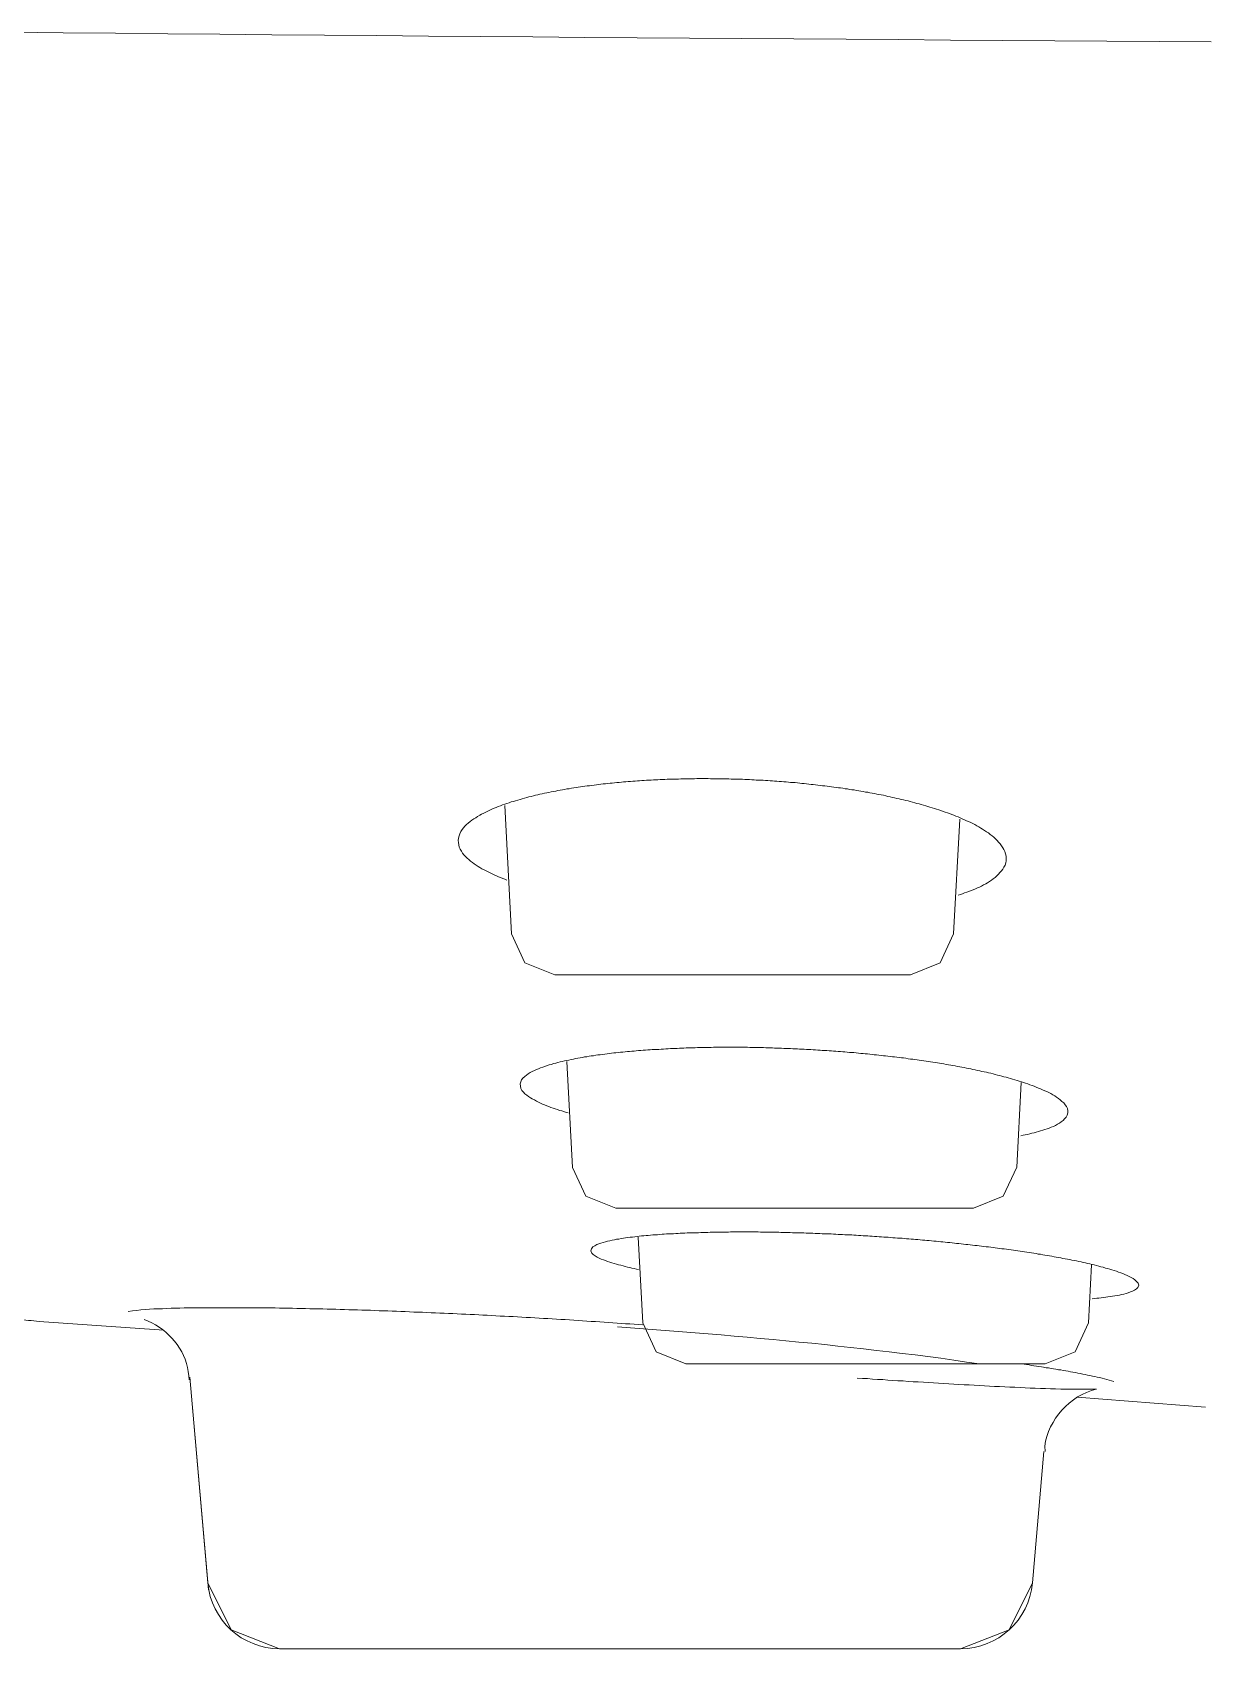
# Model space of a CAD drawing. Extents: x -5208 to -4788, y -2139 to -1842.
# Drawn here: x -4999.55 to -4991.42, y -1953.47 to -1942.27 of the extents above; entities that cross this region are included whole.
import ezdxf

# ---------------------------------------------------------------- set-up
doc = ezdxf.new("R2010")
doc.units = 0
doc.header["$LTSCALE"] = 7
doc.layers.add('Trimetric', color=7, linetype='CONTINUOUS')

msp = doc.modelspace()

# ---------------------------------------------------------------- linework, layer by layer
at = {"layer": 'Trimetric', "color": 0, "linetype": 'Continuous', "lineweight": 18}
for points in [[(-4999.698, -1942.265), (-4999.336, -1942.269), (-4998.974, -1942.272), (-4998.612, -1942.275), (-4998.251, -1942.278), (-4997.889, -1942.282), (-4997.526, -1942.285), (-4997.164, -1942.288), (-4996.803, -1942.291), (-4996.442, -1942.294), (-4996.08, -1942.297), (-4995.719, -1942.3), (-4995.357, -1942.303), (-4994.994, -1942.305), (-4994.632, -1942.308), (-4994.271, -1942.311), (-4993.909, -1942.313), (-4993.548, -1942.316), (-4993.186, -1942.319), (-4992.825, -1942.321), (-4992.462, -1942.324), (-4992.1, -1942.326), (-4991.738, -1942.328), (-4991.377, -1942.33)], [(-4993.131, -1948.248), (-4993.116, -1948.243), (-4993.102, -1948.237), (-4993.087, -1948.232), (-4993.072, -1948.226), (-4993.057, -1948.221), (-4993.042, -1948.215), (-4993.027, -1948.21), (-4993.012, -1948.204), (-4992.998, -1948.197), (-4992.984, -1948.191), (-4992.969, -1948.184), (-4992.955, -1948.176), (-4992.941, -1948.169), (-4992.928, -1948.161), (-4992.914, -1948.152), (-4992.901, -1948.144), (-4992.888, -1948.134), (-4992.876, -1948.124), (-4992.864, -1948.113), (-4992.853, -1948.102), (-4992.842, -1948.091), (-4992.831, -1948.079), (-4992.823, -1948.066), (-4992.815, -1948.052), (-4992.807, -1948.038), (-4992.802, -1948.023), (-4992.8, -1948.008), (-4992.799, -1947.992), (-4992.8, -1947.976), (-4992.803, -1947.96), (-4992.808, -1947.945), (-4992.816, -1947.931), (-4992.823, -1947.918), (-4992.831, -1947.904), (-4992.841, -1947.891), (-4992.852, -1947.88), (-4992.862, -1947.868), (-4992.873, -1947.856), (-4992.885, -1947.846), (-4992.897, -1947.835), (-4992.909, -1947.826), (-4992.922, -1947.816), (-4992.935, -1947.807), (-4992.948, -1947.799), (-4992.962, -1947.79), (-4992.975, -1947.782), (-4992.989, -1947.774), (-4993.003, -1947.766), (-4993.017, -1947.758), (-4993.031, -1947.751), (-4993.045, -1947.744), (-4993.06, -1947.737), (-4993.074, -1947.731), (-4993.088, -1947.724), (-4993.103, -1947.717), (-4993.117, -1947.711), (-4993.132, -1947.705), (-4993.147, -1947.699), (-4993.161, -1947.693), (-4993.176, -1947.688), (-4993.191, -1947.682), (-4993.206, -1947.676), (-4993.221, -1947.671), (-4993.236, -1947.666), (-4993.251, -1947.661), (-4993.266, -1947.656), (-4993.281, -1947.651), (-4993.296, -1947.646), (-4993.311, -1947.641), (-4993.327, -1947.637), (-4993.342, -1947.632), (-4993.357, -1947.627), (-4993.372, -1947.623), (-4993.388, -1947.619), (-4993.403, -1947.615), (-4993.418, -1947.611), (-4993.433, -1947.606), (-4993.449, -1947.602), (-4993.464, -1947.598), (-4993.479, -1947.594), (-4993.495, -1947.59), (-4993.51, -1947.587), (-4993.526, -1947.583), (-4993.541, -1947.579), (-4993.557, -1947.576), (-4993.572, -1947.572), (-4993.588, -1947.569), (-4993.603, -1947.565), (-4993.619, -1947.562), (-4993.634, -1947.559), (-4993.65, -1947.555), (-4993.665, -1947.552), (-4993.681, -1947.549), (-4993.696, -1947.546), (-4993.712, -1947.543), (-4993.727, -1947.54), (-4993.743, -1947.537), (-4993.759, -1947.534), (-4993.774, -1947.532), (-4993.79, -1947.529), (-4993.806, -1947.526), (-4993.821, -1947.524), (-4993.837, -1947.521), (-4993.853, -1947.518), (-4993.868, -1947.516), (-4993.884, -1947.514), (-4993.9, -1947.511), (-4993.915, -1947.509), (-4993.931, -1947.506), (-4993.947, -1947.504), (-4993.962, -1947.502), (-4993.978, -1947.5), (-4993.994, -1947.498), (-4994.01, -1947.496), (-4994.025, -1947.493), (-4994.041, -1947.491), (-4994.057, -1947.49), (-4994.073, -1947.488), (-4994.088, -1947.486), (-4994.104, -1947.484), (-4994.12, -1947.482), (-4994.136, -1947.48), (-4994.151, -1947.479), (-4994.167, -1947.477), (-4994.183, -1947.475), (-4994.199, -1947.474), (-4994.215, -1947.472), (-4994.23, -1947.47), (-4994.246, -1947.469), (-4994.262, -1947.467), (-4994.278, -1947.466), (-4994.294, -1947.465), (-4994.309, -1947.463), (-4994.325, -1947.462), (-4994.341, -1947.461), (-4994.357, -1947.46), (-4994.373, -1947.459), (-4994.388, -1947.457), (-4994.404, -1947.456), (-4994.42, -1947.455), (-4994.436, -1947.454), (-4994.452, -1947.453), (-4994.468, -1947.452), (-4994.483, -1947.451), (-4994.499, -1947.45), (-4994.515, -1947.449), (-4994.531, -1947.449), (-4994.547, -1947.448), (-4994.563, -1947.447), (-4994.579, -1947.446), (-4994.594, -1947.446), (-4994.61, -1947.445), (-4994.626, -1947.444), (-4994.642, -1947.444), (-4994.658, -1947.443), (-4994.674, -1947.443), (-4994.69, -1947.442), (-4994.705, -1947.442), (-4994.721, -1947.441), (-4994.737, -1947.441), (-4994.753, -1947.441), (-4994.769, -1947.44), (-4994.785, -1947.44), (-4994.801, -1947.44), (-4994.816, -1947.44), (-4994.832, -1947.44), (-4994.848, -1947.44), (-4994.864, -1947.439), (-4994.88, -1947.439), (-4994.896, -1947.439), (-4994.912, -1947.439), (-4994.928, -1947.439), (-4994.943, -1947.439), (-4994.959, -1947.44), (-4994.975, -1947.44), (-4994.991, -1947.44), (-4995.007, -1947.44), (-4995.023, -1947.44), (-4995.039, -1947.441), (-4995.054, -1947.441), (-4995.07, -1947.442), (-4995.086, -1947.442), (-4995.102, -1947.443), (-4995.118, -1947.443), (-4995.134, -1947.444), (-4995.15, -1947.444), (-4995.166, -1947.445), (-4995.181, -1947.445), (-4995.197, -1947.446), (-4995.213, -1947.447), (-4995.229, -1947.448), (-4995.245, -1947.448), (-4995.261, -1947.449), (-4995.276, -1947.45), (-4995.292, -1947.451), (-4995.308, -1947.452), (-4995.324, -1947.453), (-4995.34, -1947.454), (-4995.356, -1947.455), (-4995.371, -1947.456), (-4995.387, -1947.457), (-4995.403, -1947.459), (-4995.419, -1947.46), (-4995.435, -1947.461), (-4995.451, -1947.462), (-4995.466, -1947.464), (-4995.482, -1947.465), (-4995.498, -1947.467), (-4995.514, -1947.468), (-4995.53, -1947.47), (-4995.545, -1947.471), (-4995.561, -1947.473), (-4995.577, -1947.475), (-4995.593, -1947.476), (-4995.608, -1947.478), (-4995.624, -1947.48), (-4995.64, -1947.482), (-4995.656, -1947.484), (-4995.671, -1947.486), (-4995.687, -1947.488), (-4995.703, -1947.49), (-4995.719, -1947.492), (-4995.734, -1947.494), (-4995.75, -1947.497), (-4995.766, -1947.499), (-4995.781, -1947.501), (-4995.797, -1947.504), (-4995.813, -1947.506), (-4995.828, -1947.509), (-4995.844, -1947.511), (-4995.86, -1947.514), (-4995.875, -1947.517), (-4995.891, -1947.52), (-4995.907, -1947.522), (-4995.922, -1947.525), (-4995.938, -1947.528), (-4995.953, -1947.531), (-4995.969, -1947.535), (-4995.984, -1947.538), (-4996, -1947.541), (-4996.015, -1947.544), (-4996.031, -1947.548), (-4996.046, -1947.551), (-4996.062, -1947.555), (-4996.077, -1947.559), (-4996.093, -1947.563), (-4996.108, -1947.566), (-4996.123, -1947.571), (-4996.139, -1947.575), (-4996.154, -1947.579), (-4996.169, -1947.583), (-4996.185, -1947.588), (-4996.2, -1947.592), (-4996.215, -1947.597), (-4996.23, -1947.601), (-4996.245, -1947.606), (-4996.26, -1947.611), (-4996.275, -1947.617), (-4996.29, -1947.622), (-4996.305, -1947.627), (-4996.32, -1947.633), (-4996.335, -1947.639), (-4996.349, -1947.645), (-4996.364, -1947.651), (-4996.379, -1947.657), (-4996.393, -1947.664), (-4996.407, -1947.671), (-4996.421, -1947.678), (-4996.436, -1947.685), (-4996.449, -1947.693), (-4996.463, -1947.701), (-4996.476, -1947.71), (-4996.49, -1947.718), (-4996.503, -1947.727), (-4996.516, -1947.737), (-4996.528, -1947.747), (-4996.54, -1947.757), (-4996.551, -1947.769), (-4996.561, -1947.781), (-4996.571, -1947.793), (-4996.58, -1947.806), (-4996.587, -1947.821), (-4996.591, -1947.836), (-4996.595, -1947.851), (-4996.598, -1947.867), (-4996.596, -1947.882), (-4996.593, -1947.898), (-4996.591, -1947.914), (-4996.584, -1947.928), (-4996.576, -1947.942), (-4996.568, -1947.955), (-4996.558, -1947.968), (-4996.547, -1947.979), (-4996.536, -1947.991), (-4996.524, -1948.001), (-4996.512, -1948.011), (-4996.499, -1948.021), (-4996.487, -1948.03), (-4996.473, -1948.039), (-4996.46, -1948.048), (-4996.447, -1948.056), (-4996.433, -1948.064), (-4996.419, -1948.072), (-4996.405, -1948.079), (-4996.391, -1948.086), (-4996.377, -1948.093), (-4996.362, -1948.1), (-4996.348, -1948.107), (-4996.333, -1948.113), (-4996.319, -1948.119), (-4996.304, -1948.125), (-4996.289, -1948.131), (-4996.274, -1948.137), (-4996.26, -1948.143)], [(-4996.229, -1948.515), (-4996.275, -1947.626)], [(-4993.121, -1947.72), (-4993.163, -1948.515)], [(-4995.929, -1948.8), (-4996.135, -1948.717), (-4996.229, -1948.516)], [(-4993.462, -1948.8), (-4993.256, -1948.717), (-4993.163, -1948.515)], [(-4995.929, -1948.8), (-4995.907, -1948.8), (-4995.884, -1948.8), (-4995.862, -1948.8), (-4995.839, -1948.8), (-4995.817, -1948.8), (-4995.795, -1948.8), (-4995.772, -1948.8), (-4995.75, -1948.8), (-4995.727, -1948.8), (-4995.705, -1948.8), (-4995.682, -1948.8), (-4995.66, -1948.8), (-4995.638, -1948.8), (-4995.615, -1948.8), (-4995.593, -1948.8), (-4995.57, -1948.8), (-4995.548, -1948.8), (-4995.526, -1948.8), (-4995.503, -1948.8), (-4995.481, -1948.8), (-4995.458, -1948.8), (-4995.436, -1948.8), (-4995.413, -1948.8), (-4995.391, -1948.8), (-4995.369, -1948.8), (-4995.346, -1948.8), (-4995.324, -1948.8), (-4995.301, -1948.8), (-4995.279, -1948.8), (-4995.257, -1948.8), (-4995.234, -1948.8), (-4995.212, -1948.8), (-4995.189, -1948.8), (-4995.167, -1948.8), (-4995.144, -1948.8), (-4995.122, -1948.8), (-4995.1, -1948.8), (-4995.077, -1948.8), (-4995.055, -1948.8), (-4995.032, -1948.8), (-4995.01, -1948.8), (-4994.988, -1948.8), (-4994.965, -1948.8), (-4994.943, -1948.8), (-4994.92, -1948.8), (-4994.898, -1948.8), (-4994.875, -1948.8), (-4994.853, -1948.8), (-4994.831, -1948.8), (-4994.808, -1948.8), (-4994.786, -1948.8), (-4994.763, -1948.8), (-4994.741, -1948.8), (-4994.719, -1948.8), (-4994.696, -1948.8), (-4994.674, -1948.8), (-4994.651, -1948.8), (-4994.629, -1948.8), (-4994.606, -1948.8), (-4994.584, -1948.8), (-4994.562, -1948.8), (-4994.539, -1948.8), (-4994.517, -1948.8), (-4994.494, -1948.8), (-4994.472, -1948.8), (-4994.45, -1948.8), (-4994.427, -1948.8), (-4994.405, -1948.8), (-4994.382, -1948.8), (-4994.36, -1948.8), (-4994.337, -1948.8), (-4994.315, -1948.8), (-4994.293, -1948.8), (-4994.27, -1948.8), (-4994.248, -1948.8), (-4994.225, -1948.8), (-4994.203, -1948.8), (-4994.181, -1948.8), (-4994.158, -1948.8), (-4994.136, -1948.8), (-4994.113, -1948.8), (-4994.091, -1948.8), (-4994.068, -1948.8), (-4994.046, -1948.8), (-4994.024, -1948.8), (-4994.001, -1948.8), (-4993.979, -1948.8), (-4993.956, -1948.8), (-4993.934, -1948.8), (-4993.912, -1948.8), (-4993.889, -1948.8), (-4993.867, -1948.8), (-4993.844, -1948.8), (-4993.822, -1948.8), (-4993.799, -1948.8), (-4993.777, -1948.8), (-4993.755, -1948.8), (-4993.732, -1948.8), (-4993.71, -1948.8), (-4993.687, -1948.8), (-4993.665, -1948.8), (-4993.643, -1948.8), (-4993.62, -1948.8), (-4993.598, -1948.8), (-4993.575, -1948.8), (-4993.553, -1948.8), (-4993.53, -1948.8), (-4993.508, -1948.8), (-4993.486, -1948.8), (-4993.463, -1948.8)], [(-4992.697, -1949.915), (-4992.682, -1949.912), (-4992.667, -1949.909), (-4992.651, -1949.906), (-4992.636, -1949.902), (-4992.621, -1949.898), (-4992.605, -1949.895), (-4992.59, -1949.891), (-4992.575, -1949.886), (-4992.56, -1949.882), (-4992.545, -1949.877), (-4992.53, -1949.872), (-4992.515, -1949.867), (-4992.5, -1949.862), (-4992.486, -1949.856), (-4992.471, -1949.85), (-4992.457, -1949.843), (-4992.444, -1949.835), (-4992.43, -1949.827), (-4992.417, -1949.818), (-4992.404, -1949.809), (-4992.394, -1949.797), (-4992.383, -1949.786), (-4992.375, -1949.772), (-4992.371, -1949.757), (-4992.371, -1949.742), (-4992.374, -1949.726), (-4992.381, -1949.712), (-4992.391, -1949.7), (-4992.4, -1949.687), (-4992.412, -1949.677), (-4992.424, -1949.667), (-4992.436, -1949.657), (-4992.449, -1949.647), (-4992.462, -1949.639), (-4992.476, -1949.631), (-4992.489, -1949.623), (-4992.503, -1949.616), (-4992.518, -1949.609), (-4992.532, -1949.603), (-4992.546, -1949.596), (-4992.561, -1949.59), (-4992.575, -1949.584), (-4992.59, -1949.578), (-4992.604, -1949.572), (-4992.619, -1949.567), (-4992.634, -1949.561), (-4992.649, -1949.556), (-4992.664, -1949.551), (-4992.678, -1949.546), (-4992.693, -1949.541), (-4992.708, -1949.536), (-4992.723, -1949.531), (-4992.738, -1949.527), (-4992.754, -1949.522), (-4992.769, -1949.518), (-4992.784, -1949.514), (-4992.799, -1949.51), (-4992.814, -1949.506), (-4992.829, -1949.502), (-4992.845, -1949.498), (-4992.86, -1949.494), (-4992.875, -1949.49), (-4992.89, -1949.486), (-4992.906, -1949.482), (-4992.921, -1949.479), (-4992.936, -1949.475), (-4992.952, -1949.472), (-4992.967, -1949.469), (-4992.982, -1949.465), (-4992.998, -1949.462), (-4993.013, -1949.459), (-4993.029, -1949.455), (-4993.044, -1949.452), (-4993.059, -1949.449), (-4993.075, -1949.446), (-4993.09, -1949.443), (-4993.106, -1949.44), (-4993.121, -1949.437), (-4993.137, -1949.434), (-4993.152, -1949.431), (-4993.168, -1949.428), (-4993.183, -1949.425), (-4993.199, -1949.423), (-4993.214, -1949.42), (-4993.23, -1949.417), (-4993.245, -1949.415), (-4993.261, -1949.412), (-4993.276, -1949.41), (-4993.292, -1949.407), (-4993.307, -1949.405), (-4993.323, -1949.402), (-4993.338, -1949.4), (-4993.354, -1949.398), (-4993.369, -1949.396), (-4993.385, -1949.393), (-4993.401, -1949.391), (-4993.416, -1949.389), (-4993.432, -1949.387), (-4993.447, -1949.385), (-4993.463, -1949.383), (-4993.479, -1949.381), (-4993.494, -1949.378), (-4993.51, -1949.376), (-4993.525, -1949.374), (-4993.541, -1949.372), (-4993.557, -1949.371), (-4993.572, -1949.369), (-4993.588, -1949.367), (-4993.604, -1949.365), (-4993.619, -1949.363), (-4993.635, -1949.362), (-4993.65, -1949.36), (-4993.666, -1949.358), (-4993.682, -1949.356), (-4993.697, -1949.354), (-4993.713, -1949.353), (-4993.729, -1949.351), (-4993.744, -1949.35), (-4993.76, -1949.348), (-4993.776, -1949.346), (-4993.791, -1949.345), (-4993.807, -1949.344), (-4993.823, -1949.342), (-4993.838, -1949.341), (-4993.854, -1949.339), (-4993.87, -1949.338), (-4993.885, -1949.337), (-4993.901, -1949.335), (-4993.917, -1949.334), (-4993.932, -1949.333), (-4993.948, -1949.332), (-4993.964, -1949.33), (-4993.979, -1949.329), (-4993.995, -1949.328), (-4994.011, -1949.327), (-4994.026, -1949.326), (-4994.042, -1949.325), (-4994.058, -1949.324), (-4994.074, -1949.323), (-4994.089, -1949.322), (-4994.105, -1949.321), (-4994.121, -1949.32), (-4994.136, -1949.319), (-4994.152, -1949.318), (-4994.168, -1949.317), (-4994.183, -1949.316), (-4994.199, -1949.315), (-4994.215, -1949.315), (-4994.231, -1949.314), (-4994.246, -1949.313), (-4994.262, -1949.312), (-4994.278, -1949.312), (-4994.294, -1949.311), (-4994.309, -1949.31), (-4994.325, -1949.309), (-4994.341, -1949.309), (-4994.356, -1949.308), (-4994.372, -1949.308), (-4994.388, -1949.307), (-4994.404, -1949.307), (-4994.419, -1949.306), (-4994.435, -1949.306), (-4994.451, -1949.305), (-4994.466, -1949.305), (-4994.482, -1949.304), (-4994.498, -1949.304), (-4994.514, -1949.304), (-4994.529, -1949.303), (-4994.545, -1949.303), (-4994.561, -1949.303), (-4994.577, -1949.303), (-4994.592, -1949.302), (-4994.608, -1949.302), (-4994.624, -1949.302), (-4994.64, -1949.302), (-4994.655, -1949.302), (-4994.671, -1949.302), (-4994.687, -1949.302), (-4994.702, -1949.302), (-4994.718, -1949.302), (-4994.734, -1949.302), (-4994.75, -1949.302), (-4994.765, -1949.302), (-4994.781, -1949.302), (-4994.797, -1949.302), (-4994.813, -1949.302), (-4994.828, -1949.302), (-4994.844, -1949.303), (-4994.86, -1949.303), (-4994.876, -1949.303), (-4994.891, -1949.303), (-4994.907, -1949.304), (-4994.923, -1949.304), (-4994.938, -1949.304), (-4994.954, -1949.305), (-4994.97, -1949.305), (-4994.986, -1949.305), (-4995.001, -1949.306), (-4995.017, -1949.306), (-4995.033, -1949.307), (-4995.049, -1949.308), (-4995.064, -1949.308), (-4995.08, -1949.309), (-4995.096, -1949.31), (-4995.111, -1949.31), (-4995.127, -1949.311), (-4995.143, -1949.312), (-4995.159, -1949.313), (-4995.174, -1949.314), (-4995.19, -1949.315), (-4995.206, -1949.316), (-4995.221, -1949.317), (-4995.237, -1949.317), (-4995.253, -1949.318), (-4995.268, -1949.319), (-4995.284, -1949.32), (-4995.3, -1949.321), (-4995.316, -1949.322), (-4995.331, -1949.324), (-4995.347, -1949.325), (-4995.363, -1949.327), (-4995.378, -1949.328), (-4995.394, -1949.329), (-4995.41, -1949.331), (-4995.425, -1949.332), (-4995.441, -1949.333), (-4995.457, -1949.335), (-4995.472, -1949.336), (-4995.488, -1949.338), (-4995.504, -1949.34), (-4995.519, -1949.341), (-4995.535, -1949.343), (-4995.55, -1949.345), (-4995.566, -1949.347), (-4995.582, -1949.349), (-4995.597, -1949.351), (-4995.613, -1949.353), (-4995.629, -1949.355), (-4995.644, -1949.357), (-4995.66, -1949.36), (-4995.675, -1949.362), (-4995.691, -1949.364), (-4995.706, -1949.367), (-4995.722, -1949.369), (-4995.737, -1949.372), (-4995.753, -1949.375), (-4995.768, -1949.377), (-4995.784, -1949.38), (-4995.799, -1949.383), (-4995.815, -1949.386), (-4995.83, -1949.39), (-4995.846, -1949.393), (-4995.861, -1949.396), (-4995.876, -1949.4), (-4995.891, -1949.403), (-4995.907, -1949.407), (-4995.922, -1949.411), (-4995.937, -1949.415), (-4995.952, -1949.42), (-4995.967, -1949.424), (-4995.982, -1949.429), (-4995.997, -1949.434), (-4996.012, -1949.439), (-4996.027, -1949.444), (-4996.042, -1949.45), (-4996.056, -1949.456), (-4996.07, -1949.463), (-4996.085, -1949.469), (-4996.098, -1949.477), (-4996.112, -1949.485), (-4996.125, -1949.494), (-4996.137, -1949.504), (-4996.149, -1949.515), (-4996.158, -1949.527), (-4996.164, -1949.542), (-4996.169, -1949.556), (-4996.167, -1949.572), (-4996.163, -1949.587), (-4996.156, -1949.601), (-4996.146, -1949.613), (-4996.135, -1949.624), (-4996.123, -1949.634), (-4996.111, -1949.644), (-4996.097, -1949.652), (-4996.084, -1949.66), (-4996.07, -1949.667), (-4996.056, -1949.675), (-4996.042, -1949.682), (-4996.028, -1949.689), (-4996.013, -1949.695), (-4995.999, -1949.701), (-4995.984, -1949.707), (-4995.969, -1949.713), (-4995.955, -1949.719), (-4995.94, -1949.724), (-4995.925, -1949.729), (-4995.91, -1949.734), (-4995.895, -1949.739), (-4995.88, -1949.743), (-4995.865, -1949.748), (-4995.85, -1949.753), (-4995.835, -1949.757)], [(-4995.805, -1950.134), (-4995.844, -1949.4)], [(-4992.695, -1949.547), (-4992.726, -1950.133)], [(-4995.506, -1950.418), (-4995.712, -1950.335), (-4995.805, -1950.134)], [(-4993.025, -1950.418), (-4992.819, -1950.335), (-4992.726, -1950.133)], [(-4995.506, -1950.418), (-4995.485, -1950.418), (-4995.464, -1950.418), (-4995.443, -1950.418), (-4995.422, -1950.418), (-4995.402, -1950.418), (-4995.381, -1950.418), (-4995.36, -1950.418), (-4995.339, -1950.418), (-4995.318, -1950.418), (-4995.297, -1950.418), (-4995.277, -1950.418), (-4995.256, -1950.418), (-4995.235, -1950.418), (-4995.214, -1950.418), (-4995.193, -1950.418), (-4995.172, -1950.418), (-4995.152, -1950.418), (-4995.131, -1950.418), (-4995.11, -1950.418), (-4995.089, -1950.418), (-4995.068, -1950.418), (-4995.047, -1950.418), (-4995.026, -1950.418), (-4995.006, -1950.418), (-4994.985, -1950.418), (-4994.964, -1950.418), (-4994.943, -1950.418), (-4994.922, -1950.418), (-4994.901, -1950.418), (-4994.881, -1950.418), (-4994.86, -1950.418), (-4994.839, -1950.418), (-4994.818, -1950.418), (-4994.797, -1950.418), (-4994.776, -1950.418), (-4994.756, -1950.418), (-4994.735, -1950.418), (-4994.714, -1950.418), (-4994.693, -1950.418), (-4994.672, -1950.418), (-4994.651, -1950.418), (-4994.63, -1950.418), (-4994.61, -1950.418), (-4994.589, -1950.418), (-4994.568, -1950.418), (-4994.547, -1950.418), (-4994.526, -1950.418), (-4994.505, -1950.418), (-4994.485, -1950.418), (-4994.464, -1950.418), (-4994.443, -1950.418), (-4994.422, -1950.418), (-4994.401, -1950.418), (-4994.38, -1950.418), (-4994.36, -1950.418), (-4994.339, -1950.418), (-4994.318, -1950.418), (-4994.297, -1950.418), (-4994.276, -1950.418), (-4994.255, -1950.418), (-4994.235, -1950.418), (-4994.214, -1950.418), (-4994.193, -1950.418), (-4994.172, -1950.418), (-4994.151, -1950.418), (-4994.13, -1950.418), (-4994.109, -1950.418), (-4994.089, -1950.418), (-4994.068, -1950.418), (-4994.047, -1950.418), (-4994.026, -1950.418), (-4994.005, -1950.418), (-4993.984, -1950.418), (-4993.964, -1950.418), (-4993.943, -1950.418), (-4993.922, -1950.418), (-4993.901, -1950.418), (-4993.88, -1950.418), (-4993.859, -1950.418), (-4993.839, -1950.418), (-4993.818, -1950.418), (-4993.797, -1950.418), (-4993.776, -1950.418), (-4993.755, -1950.418), (-4993.734, -1950.418), (-4993.714, -1950.418), (-4993.693, -1950.418), (-4993.672, -1950.418), (-4993.651, -1950.418), (-4993.63, -1950.418), (-4993.609, -1950.418), (-4993.588, -1950.418), (-4993.568, -1950.418), (-4993.547, -1950.418), (-4993.526, -1950.418), (-4993.505, -1950.418), (-4993.484, -1950.418), (-4993.463, -1950.418), (-4993.443, -1950.418), (-4993.422, -1950.418), (-4993.401, -1950.418), (-4993.38, -1950.418), (-4993.359, -1950.418), (-4993.338, -1950.418), (-4993.318, -1950.418), (-4993.297, -1950.418), (-4993.276, -1950.418), (-4993.255, -1950.418), (-4993.234, -1950.418), (-4993.213, -1950.418), (-4993.192, -1950.418), (-4993.172, -1950.418), (-4993.151, -1950.418), (-4993.13, -1950.418), (-4993.109, -1950.418), (-4993.088, -1950.418), (-4993.067, -1950.418), (-4993.047, -1950.418), (-4993.026, -1950.418)], [(-4992.203, -1951.045), (-4992.187, -1951.043), (-4992.171, -1951.041), (-4992.156, -1951.04), (-4992.14, -1951.038), (-4992.124, -1951.036), (-4992.108, -1951.035), (-4992.093, -1951.032), (-4992.077, -1951.03), (-4992.061, -1951.028), (-4992.046, -1951.025), (-4992.03, -1951.023), (-4992.014, -1951.02), (-4991.999, -1951.016), (-4991.984, -1951.013), (-4991.968, -1951.009), (-4991.953, -1951.004), (-4991.938, -1950.998), (-4991.923, -1950.993), (-4991.909, -1950.985), (-4991.896, -1950.977), (-4991.885, -1950.966), (-4991.88, -1950.951), (-4991.884, -1950.936), (-4991.895, -1950.925), (-4991.907, -1950.914), (-4991.919, -1950.905), (-4991.933, -1950.898), (-4991.947, -1950.89), (-4991.961, -1950.883), (-4991.976, -1950.877), (-4991.991, -1950.871), (-4992.005, -1950.865), (-4992.02, -1950.86), (-4992.035, -1950.855), (-4992.05, -1950.85), (-4992.066, -1950.845), (-4992.081, -1950.84), (-4992.096, -1950.836), (-4992.111, -1950.832), (-4992.126, -1950.827), (-4992.142, -1950.823), (-4992.157, -1950.819), (-4992.172, -1950.815), (-4992.188, -1950.811), (-4992.203, -1950.808), (-4992.219, -1950.804), (-4992.234, -1950.8), (-4992.25, -1950.797), (-4992.265, -1950.793), (-4992.28, -1950.79), (-4992.296, -1950.787), (-4992.312, -1950.783), (-4992.327, -1950.78), (-4992.343, -1950.777), (-4992.358, -1950.774), (-4992.374, -1950.771), (-4992.389, -1950.768), (-4992.405, -1950.765), (-4992.42, -1950.762), (-4992.436, -1950.759), (-4992.452, -1950.756), (-4992.467, -1950.754), (-4992.483, -1950.751), (-4992.498, -1950.748), (-4992.514, -1950.745), (-4992.53, -1950.743), (-4992.545, -1950.74), (-4992.561, -1950.737), (-4992.577, -1950.735), (-4992.592, -1950.732), (-4992.608, -1950.73), (-4992.624, -1950.727), (-4992.639, -1950.725), (-4992.655, -1950.722), (-4992.671, -1950.72), (-4992.686, -1950.718), (-4992.702, -1950.715), (-4992.718, -1950.713), (-4992.733, -1950.711), (-4992.749, -1950.709), (-4992.765, -1950.706), (-4992.78, -1950.704), (-4992.796, -1950.702), (-4992.812, -1950.7), (-4992.828, -1950.698), (-4992.843, -1950.696), (-4992.859, -1950.694), (-4992.875, -1950.692), (-4992.89, -1950.69), (-4992.906, -1950.688), (-4992.922, -1950.686), (-4992.938, -1950.684), (-4992.953, -1950.682), (-4992.969, -1950.68), (-4992.985, -1950.678), (-4993.001, -1950.677), (-4993.016, -1950.675), (-4993.032, -1950.673), (-4993.048, -1950.671), (-4993.064, -1950.669), (-4993.079, -1950.668), (-4993.095, -1950.666), (-4993.111, -1950.664), (-4993.127, -1950.663), (-4993.143, -1950.661), (-4993.158, -1950.659), (-4993.174, -1950.658), (-4993.19, -1950.656), (-4993.206, -1950.654), (-4993.221, -1950.653), (-4993.237, -1950.651), (-4993.253, -1950.65), (-4993.269, -1950.648), (-4993.284, -1950.647), (-4993.3, -1950.645), (-4993.316, -1950.644), (-4993.332, -1950.642), (-4993.348, -1950.641), (-4993.363, -1950.639), (-4993.379, -1950.638), (-4993.395, -1950.637), (-4993.411, -1950.635), (-4993.427, -1950.634), (-4993.442, -1950.633), (-4993.458, -1950.631), (-4993.474, -1950.63), (-4993.49, -1950.629), (-4993.506, -1950.628), (-4993.521, -1950.626), (-4993.537, -1950.625), (-4993.553, -1950.624), (-4993.569, -1950.623), (-4993.585, -1950.622), (-4993.6, -1950.62), (-4993.616, -1950.619), (-4993.632, -1950.618), (-4993.648, -1950.617), (-4993.664, -1950.616), (-4993.68, -1950.615), (-4993.695, -1950.614), (-4993.711, -1950.613), (-4993.727, -1950.612), (-4993.743, -1950.611), (-4993.759, -1950.61), (-4993.774, -1950.609), (-4993.79, -1950.608), (-4993.806, -1950.607), (-4993.822, -1950.606), (-4993.838, -1950.605), (-4993.854, -1950.604), (-4993.869, -1950.603), (-4993.885, -1950.603), (-4993.901, -1950.602), (-4993.917, -1950.601), (-4993.933, -1950.6), (-4993.949, -1950.599), (-4993.964, -1950.599), (-4993.98, -1950.598), (-4993.996, -1950.597), (-4994.012, -1950.596), (-4994.028, -1950.596), (-4994.044, -1950.595), (-4994.06, -1950.594), (-4994.075, -1950.594), (-4994.091, -1950.593), (-4994.107, -1950.592), (-4994.123, -1950.592), (-4994.139, -1950.591), (-4994.155, -1950.591), (-4994.17, -1950.59), (-4994.186, -1950.59), (-4994.202, -1950.589), (-4994.218, -1950.588), (-4994.234, -1950.588), (-4994.25, -1950.588), (-4994.265, -1950.587), (-4994.281, -1950.587), (-4994.297, -1950.586), (-4994.313, -1950.586), (-4994.329, -1950.585), (-4994.345, -1950.585), (-4994.361, -1950.585), (-4994.376, -1950.584), (-4994.392, -1950.584), (-4994.408, -1950.584), (-4994.424, -1950.584), (-4994.44, -1950.583), (-4994.456, -1950.583), (-4994.472, -1950.583), (-4994.487, -1950.583), (-4994.503, -1950.583), (-4994.519, -1950.582), (-4994.535, -1950.582), (-4994.551, -1950.582), (-4994.567, -1950.582), (-4994.583, -1950.582), (-4994.598, -1950.582), (-4994.614, -1950.582), (-4994.63, -1950.582), (-4994.646, -1950.582), (-4994.662, -1950.582), (-4994.678, -1950.582), (-4994.694, -1950.582), (-4994.709, -1950.582), (-4994.725, -1950.583), (-4994.741, -1950.583), (-4994.757, -1950.583), (-4994.773, -1950.583), (-4994.789, -1950.583), (-4994.804, -1950.583), (-4994.82, -1950.584), (-4994.836, -1950.584), (-4994.852, -1950.584), (-4994.868, -1950.585), (-4994.884, -1950.585), (-4994.9, -1950.586), (-4994.915, -1950.586), (-4994.931, -1950.587), (-4994.947, -1950.587), (-4994.963, -1950.587), (-4994.979, -1950.588), (-4994.995, -1950.589), (-4995.011, -1950.589), (-4995.026, -1950.59), (-4995.042, -1950.59), (-4995.058, -1950.591), (-4995.074, -1950.592), (-4995.09, -1950.593), (-4995.106, -1950.594), (-4995.121, -1950.594), (-4995.137, -1950.595), (-4995.153, -1950.596), (-4995.169, -1950.597), (-4995.185, -1950.598), (-4995.2, -1950.599), (-4995.216, -1950.601), (-4995.232, -1950.602), (-4995.248, -1950.603), (-4995.264, -1950.604), (-4995.28, -1950.606), (-4995.295, -1950.607), (-4995.311, -1950.609), (-4995.327, -1950.61), (-4995.343, -1950.612), (-4995.358, -1950.614), (-4995.374, -1950.615), (-4995.39, -1950.617), (-4995.406, -1950.619), (-4995.421, -1950.621), (-4995.437, -1950.623), (-4995.453, -1950.626), (-4995.468, -1950.628), (-4995.484, -1950.631), (-4995.5, -1950.633), (-4995.515, -1950.636), (-4995.531, -1950.639), (-4995.546, -1950.643), (-4995.562, -1950.646), (-4995.577, -1950.65), (-4995.592, -1950.654), (-4995.608, -1950.659), (-4995.622, -1950.664), (-4995.637, -1950.67), (-4995.651, -1950.678), (-4995.664, -1950.686), (-4995.674, -1950.699), (-4995.678, -1950.713), (-4995.672, -1950.728), (-4995.662, -1950.739), (-4995.649, -1950.748), (-4995.635, -1950.756), (-4995.621, -1950.763), (-4995.606, -1950.77), (-4995.591, -1950.776), (-4995.577, -1950.781), (-4995.562, -1950.786), (-4995.547, -1950.792), (-4995.532, -1950.796), (-4995.516, -1950.8), (-4995.501, -1950.805), (-4995.486, -1950.809), (-4995.47, -1950.813), (-4995.455, -1950.817), (-4995.44, -1950.821), (-4995.424, -1950.825), (-4995.409, -1950.828), (-4995.393, -1950.832), (-4995.378, -1950.835), (-4995.362, -1950.839), (-4995.347, -1950.842)], [(-4995.319, -1951.212), (-4995.351, -1950.618)], [(-4992.207, -1950.811), (-4992.228, -1951.212)], [(-4995.317, -1951.226), (-4995.347, -1951.224), (-4995.377, -1951.222), (-4995.407, -1951.22), (-4995.437, -1951.218), (-4995.466, -1951.216), (-4995.496, -1951.214), (-4995.526, -1951.212), (-4995.556, -1951.209), (-4995.586, -1951.207), (-4995.616, -1951.205), (-4995.646, -1951.203), (-4995.676, -1951.202), (-4995.706, -1951.2), (-4995.736, -1951.198), (-4995.766, -1951.196), (-4995.796, -1951.194), (-4995.826, -1951.192), (-4995.856, -1951.19), (-4995.886, -1951.188), (-4995.916, -1951.187), (-4995.946, -1951.185), (-4995.976, -1951.183), (-4996.006, -1951.181), (-4996.036, -1951.179), (-4996.066, -1951.178), (-4996.096, -1951.176), (-4996.126, -1951.174), (-4996.156, -1951.173), (-4996.186, -1951.171), (-4996.216, -1951.169), (-4996.246, -1951.168), (-4996.276, -1951.166), (-4996.306, -1951.165), (-4996.336, -1951.163), (-4996.366, -1951.161), (-4996.396, -1951.16), (-4996.426, -1951.158), (-4996.456, -1951.157), (-4996.486, -1951.155), (-4996.516, -1951.154), (-4996.546, -1951.153), (-4996.576, -1951.151), (-4996.606, -1951.15), (-4996.636, -1951.148), (-4996.666, -1951.147), (-4996.696, -1951.146), (-4996.726, -1951.144), (-4996.756, -1951.143), (-4996.786, -1951.142), (-4996.816, -1951.14), (-4996.846, -1951.139), (-4996.876, -1951.138), (-4996.906, -1951.137), (-4996.936, -1951.135), (-4996.966, -1951.134), (-4996.996, -1951.133), (-4997.026, -1951.132), (-4997.056, -1951.131), (-4997.086, -1951.13), (-4997.116, -1951.129), (-4997.146, -1951.128), (-4997.176, -1951.127), (-4997.206, -1951.125), (-4997.236, -1951.124), (-4997.266, -1951.124), (-4997.296, -1951.123), (-4997.326, -1951.122), (-4997.356, -1951.121), (-4997.386, -1951.12), (-4997.416, -1951.119), (-4997.446, -1951.118), (-4997.477, -1951.117), (-4997.507, -1951.117), (-4997.537, -1951.116), (-4997.567, -1951.115), (-4997.597, -1951.114), (-4997.627, -1951.114), (-4997.657, -1951.113), (-4997.687, -1951.112), (-4997.717, -1951.112), (-4997.747, -1951.111), (-4997.777, -1951.111), (-4997.807, -1951.11), (-4997.837, -1951.11), (-4997.867, -1951.109), (-4997.897, -1951.109), (-4997.927, -1951.108), (-4997.957, -1951.108), (-4997.987, -1951.108), (-4998.017, -1951.107), (-4998.047, -1951.107), (-4998.077, -1951.107), (-4998.107, -1951.107), (-4998.137, -1951.107), (-4998.167, -1951.107), (-4998.197, -1951.107), (-4998.227, -1951.107), (-4998.257, -1951.107), (-4998.287, -1951.107), (-4998.318, -1951.107), (-4998.348, -1951.107), (-4998.378, -1951.107), (-4998.408, -1951.108), (-4998.438, -1951.108), (-4998.468, -1951.109), (-4998.498, -1951.109), (-4998.528, -1951.11), (-4998.558, -1951.111), (-4998.588, -1951.111), (-4998.618, -1951.112), (-4998.648, -1951.114), (-4998.678, -1951.115), (-4998.708, -1951.116), (-4998.738, -1951.118), (-4998.768, -1951.12), (-4998.798, -1951.123), (-4998.828, -1951.126), (-4998.857, -1951.129), (-4998.887, -1951.134)], [(-4999.504, -1951.202), (-4999.522, -1951.2), (-4999.54, -1951.198), (-4999.558, -1951.196), (-4999.576, -1951.195), (-4999.595, -1951.193), (-4999.613, -1951.191), (-4999.631, -1951.19), (-4999.649, -1951.188), (-4999.667, -1951.186), (-4999.685, -1951.185), (-4999.703, -1951.183), (-4999.721, -1951.181), (-4999.739, -1951.18), (-4999.757, -1951.178), (-4999.775, -1951.176), (-4999.793, -1951.175), (-4999.811, -1951.173), (-4999.829, -1951.171), (-4999.847, -1951.17), (-4999.865, -1951.168), (-4999.883, -1951.166), (-4999.902, -1951.165), (-4999.92, -1951.163)], [(-4998.638, -1951.262), (-4999.504, -1951.202)], [(-4998.464, -1951.608), (-4998.466, -1951.579), (-4998.469, -1951.55), (-4998.475, -1951.521), (-4998.482, -1951.493), (-4998.491, -1951.465), (-4998.503, -1951.439), (-4998.515, -1951.412), (-4998.531, -1951.387), (-4998.547, -1951.363), (-4998.564, -1951.34), (-4998.583, -1951.318), (-4998.603, -1951.297), (-4998.625, -1951.277), (-4998.647, -1951.258), (-4998.671, -1951.241), (-4998.696, -1951.226), (-4998.721, -1951.212), (-4998.748, -1951.2), (-4998.775, -1951.19)], [(-4995.02, -1951.496), (-4995.226, -1951.414), (-4995.319, -1951.212)], [(-4992.528, -1951.496), (-4992.321, -1951.414), (-4992.228, -1951.212)], [(-4998.329, -1953.063), (-4998.458, -1951.589)], [(-4995.02, -1951.496), (-4994.998, -1951.496), (-4994.977, -1951.496), (-4994.955, -1951.496), (-4994.934, -1951.496), (-4994.913, -1951.496), (-4994.891, -1951.496), (-4994.87, -1951.496), (-4994.848, -1951.496), (-4994.827, -1951.496), (-4994.805, -1951.496), (-4994.784, -1951.496), (-4994.762, -1951.496), (-4994.741, -1951.496), (-4994.719, -1951.496), (-4994.698, -1951.496), (-4994.676, -1951.496), (-4994.655, -1951.496), (-4994.633, -1951.496), (-4994.612, -1951.496), (-4994.59, -1951.496), (-4994.569, -1951.496), (-4994.547, -1951.496), (-4994.526, -1951.496), (-4994.504, -1951.496), (-4994.483, -1951.496), (-4994.461, -1951.496), (-4994.44, -1951.496), (-4994.419, -1951.496), (-4994.397, -1951.496), (-4994.376, -1951.496), (-4994.354, -1951.496), (-4994.333, -1951.496), (-4994.311, -1951.496), (-4994.29, -1951.496), (-4994.268, -1951.496), (-4994.247, -1951.496), (-4994.225, -1951.496), (-4994.204, -1951.496), (-4994.182, -1951.496), (-4994.161, -1951.496), (-4994.139, -1951.496), (-4994.118, -1951.496), (-4994.096, -1951.496), (-4994.075, -1951.496), (-4994.053, -1951.496), (-4994.032, -1951.496), (-4994.01, -1951.496), (-4993.989, -1951.496), (-4993.967, -1951.496), (-4993.946, -1951.496), (-4993.924, -1951.496), (-4993.903, -1951.496), (-4993.882, -1951.496), (-4993.86, -1951.496), (-4993.839, -1951.496), (-4993.817, -1951.496), (-4993.796, -1951.496), (-4993.774, -1951.496), (-4993.753, -1951.496), (-4993.731, -1951.496), (-4993.71, -1951.496), (-4993.688, -1951.496), (-4993.667, -1951.496), (-4993.645, -1951.496), (-4993.624, -1951.496), (-4993.602, -1951.496), (-4993.581, -1951.496), (-4993.559, -1951.496), (-4993.538, -1951.496), (-4993.516, -1951.496), (-4993.495, -1951.496), (-4993.473, -1951.496), (-4993.452, -1951.496), (-4993.43, -1951.496), (-4993.409, -1951.496), (-4993.388, -1951.496), (-4993.366, -1951.496), (-4993.345, -1951.496), (-4993.323, -1951.496), (-4993.302, -1951.496), (-4993.28, -1951.496), (-4993.259, -1951.496), (-4993.237, -1951.496), (-4993.216, -1951.496), (-4993.194, -1951.496), (-4993.173, -1951.496), (-4993.151, -1951.496), (-4993.13, -1951.496), (-4993.108, -1951.496), (-4993.087, -1951.496), (-4993.065, -1951.496), (-4993.044, -1951.496), (-4993.022, -1951.496), (-4993.001, -1951.496), (-4992.979, -1951.496), (-4992.958, -1951.496), (-4992.936, -1951.496), (-4992.915, -1951.496), (-4992.893, -1951.496), (-4992.872, -1951.496), (-4992.851, -1951.496), (-4992.829, -1951.496), (-4992.808, -1951.496), (-4992.786, -1951.496), (-4992.765, -1951.496), (-4992.743, -1951.496), (-4992.722, -1951.496), (-4992.7, -1951.496), (-4992.679, -1951.496), (-4992.657, -1951.496), (-4992.636, -1951.496), (-4992.614, -1951.496), (-4992.593, -1951.496), (-4992.571, -1951.496), (-4992.55, -1951.496), (-4992.528, -1951.496)], [(-4993.832, -1951.595), (-4993.796, -1951.597), (-4993.761, -1951.599), (-4993.726, -1951.602), (-4993.691, -1951.604), (-4993.655, -1951.606), (-4993.62, -1951.609), (-4993.585, -1951.611), (-4993.55, -1951.613), (-4993.514, -1951.615), (-4993.479, -1951.618), (-4993.444, -1951.62), (-4993.409, -1951.622), (-4993.373, -1951.624), (-4993.338, -1951.626), (-4993.303, -1951.629), (-4993.267, -1951.631), (-4993.232, -1951.633), (-4993.197, -1951.635), (-4993.162, -1951.637), (-4993.126, -1951.639), (-4993.091, -1951.641), (-4993.056, -1951.643), (-4993.021, -1951.645), (-4992.985, -1951.647), (-4992.95, -1951.649), (-4992.915, -1951.651), (-4992.879, -1951.653), (-4992.844, -1951.654), (-4992.809, -1951.656), (-4992.774, -1951.658), (-4992.738, -1951.659), (-4992.703, -1951.661), (-4992.668, -1951.663), (-4992.632, -1951.664), (-4992.597, -1951.666), (-4992.562, -1951.667), (-4992.526, -1951.668), (-4992.491, -1951.669), (-4992.456, -1951.67), (-4992.421, -1951.671), (-4992.385, -1951.672), (-4992.35, -1951.672), (-4992.315, -1951.673), (-4992.279, -1951.673), (-4992.244, -1951.673), (-4992.209, -1951.672), (-4992.173, -1951.671), (-4992.174, -1951.673), (-4992.208, -1951.682), (-4992.241, -1951.695), (-4992.273, -1951.709), (-4992.304, -1951.726), (-4992.333, -1951.746), (-4992.361, -1951.768), (-4992.387, -1951.792), (-4992.412, -1951.817), (-4992.434, -1951.844), (-4992.456, -1951.872), (-4992.474, -1951.903), (-4992.491, -1951.933), (-4992.506, -1951.965), (-4992.516, -1951.999), (-4992.526, -1952.033), (-4992.53, -1952.068), (-4992.529, -1952.103)], [(-4992.052, -1951.619), (-4992.068, -1951.614), (-4992.085, -1951.609), (-4992.101, -1951.605), (-4992.118, -1951.6), (-4992.134, -1951.596), (-4992.151, -1951.592), (-4992.168, -1951.588), (-4992.184, -1951.585), (-4992.201, -1951.581), (-4992.218, -1951.577), (-4992.235, -1951.574), (-4992.252, -1951.571), (-4992.268, -1951.567), (-4992.285, -1951.564), (-4992.302, -1951.561), (-4992.319, -1951.557), (-4992.336, -1951.554), (-4992.353, -1951.551), (-4992.369, -1951.548), (-4992.386, -1951.545), (-4992.403, -1951.542), (-4992.42, -1951.539), (-4992.437, -1951.537), (-4992.454, -1951.534), (-4992.471, -1951.531), (-4992.488, -1951.528), (-4992.505, -1951.525), (-4992.522, -1951.523), (-4992.539, -1951.52), (-4992.555, -1951.517), (-4992.572, -1951.514), (-4992.589, -1951.512), (-4992.606, -1951.509), (-4992.623, -1951.507), (-4992.64, -1951.504), (-4992.657, -1951.501), (-4992.674, -1951.499), (-4992.691, -1951.496)], [(-4991.416, -1951.797), (-4992.307, -1951.727)], [(-4992.537, -1952.103), (-4992.617, -1953.015)], [(-4997.836, -1953.471), (-4998.173, -1953.34), (-4998.334, -1953.015)], [(-4993.115, -1953.471), (-4992.778, -1953.34), (-4992.617, -1953.015)], [(-4996.802, -1953.471), (-4996.79, -1953.471), (-4996.777, -1953.471), (-4996.765, -1953.471), (-4996.752, -1953.471), (-4996.74, -1953.471), (-4996.727, -1953.471), (-4996.715, -1953.471), (-4996.702, -1953.471), (-4996.69, -1953.471), (-4996.677, -1953.471), (-4996.665, -1953.471), (-4996.652, -1953.471), (-4996.64, -1953.471), (-4996.627, -1953.471), (-4996.615, -1953.471), (-4996.602, -1953.471), (-4996.59, -1953.471), (-4996.577, -1953.471), (-4996.565, -1953.471), (-4996.552, -1953.471), (-4996.54, -1953.471), (-4996.527, -1953.471), (-4996.515, -1953.471), (-4996.502, -1953.471), (-4996.49, -1953.471), (-4996.477, -1953.471), (-4996.465, -1953.471), (-4996.452, -1953.471), (-4996.44, -1953.471)], [(-4996.802, -1953.471), (-4996.802, -1953.471), (-4996.802, -1953.471)], [(-4994.18, -1953.471), (-4994.179, -1953.471)]]:
    msp.add_lwpolyline(points, dxfattribs=at)
at = {"layer": 'Trimetric', "color": 0, "linetype": 'Continuous', "lineweight": 13}
for points in [[(-4995.494, -1951.24), (-4995.313, -1951.253)], [(-4995.313, -1951.253), (-4995.224, -1951.26), (-4995.134, -1951.267), (-4995.044, -1951.274), (-4994.954, -1951.281), (-4994.864, -1951.288), (-4994.774, -1951.296), (-4994.685, -1951.304), (-4994.595, -1951.312), (-4994.505, -1951.32), (-4994.415, -1951.328), (-4994.326, -1951.337), (-4994.236, -1951.345), (-4994.146, -1951.354), (-4994.057, -1951.363), (-4993.967, -1951.373), (-4993.877, -1951.383), (-4993.788, -1951.393), (-4993.698, -1951.403), (-4993.609, -1951.413), (-4993.519, -1951.424), (-4993.43, -1951.435), (-4993.341, -1951.446), (-4993.251, -1951.458), (-4993.162, -1951.471), (-4993.073, -1951.484), (-4992.984, -1951.497)]]:
    msp.add_lwpolyline(points, dxfattribs=at)
at = {"layer": 'Trimetric', "color": 0, "linetype": 'Continuous', "lineweight": 18}
msp.add_lwpolyline([(-4998.458, -1951.589), (-4998.334, -1953.015, 0.388893), (-4997.836, -1953.471), (-4997.075, -1953.471), (-4997.044, -1953.471), (-4997.012, -1953.471), (-4996.98, -1953.471), (-4996.949, -1953.471), (-4996.917, -1953.471), (-4996.885, -1953.471), (-4996.854, -1953.471), (-4996.822, -1953.471), (-4996.79, -1953.471), (-4996.759, -1953.471), (-4996.727, -1953.471), (-4996.695, -1953.471), (-4996.664, -1953.471), (-4996.632, -1953.471), (-4996.6, -1953.471), (-4996.569, -1953.471), (-4996.537, -1953.471), (-4996.505, -1953.471), (-4996.474, -1953.471), (-4996.442, -1953.471), (-4996.41, -1953.471), (-4996.379, -1953.471), (-4996.347, -1953.471), (-4996.315, -1953.471), (-4996.284, -1953.471), (-4996.252, -1953.471), (-4996.22, -1953.471), (-4996.189, -1953.471), (-4996.157, -1953.471), (-4996.125, -1953.471), (-4996.094, -1953.471), (-4996.062, -1953.471), (-4996.03, -1953.471), (-4995.999, -1953.471), (-4995.967, -1953.471), (-4995.935, -1953.471), (-4995.904, -1953.471), (-4995.872, -1953.471), (-4995.84, -1953.471), (-4995.809, -1953.471), (-4995.777, -1953.471), (-4995.745, -1953.471), (-4995.714, -1953.471), (-4995.682, -1953.471), (-4995.65, -1953.471), (-4995.619, -1953.471), (-4995.587, -1953.471), (-4995.555, -1953.471), (-4995.524, -1953.471), (-4995.492, -1953.471), (-4995.46, -1953.471), (-4995.429, -1953.471), (-4995.397, -1953.471), (-4995.365, -1953.471), (-4995.334, -1953.471), (-4995.302, -1953.471), (-4995.27, -1953.471), (-4995.239, -1953.471), (-4995.207, -1953.471), (-4995.175, -1953.471), (-4995.144, -1953.471), (-4995.112, -1953.471), (-4995.08, -1953.471), (-4995.049, -1953.471), (-4995.017, -1953.471), (-4994.985, -1953.471), (-4994.953, -1953.471), (-4994.922, -1953.471), (-4994.89, -1953.471), (-4994.858, -1953.471), (-4994.827, -1953.471), (-4994.795, -1953.471), (-4994.763, -1953.471), (-4994.732, -1953.471), (-4994.7, -1953.471), (-4994.668, -1953.471), (-4994.637, -1953.471), (-4994.605, -1953.471), (-4994.573, -1953.471), (-4994.542, -1953.471), (-4994.51, -1953.471), (-4994.478, -1953.471), (-4994.447, -1953.471), (-4994.415, -1953.471), (-4994.383, -1953.471), (-4994.352, -1953.471), (-4994.32, -1953.471), (-4994.288, -1953.471), (-4994.257, -1953.471), (-4994.225, -1953.471), (-4994.193, -1953.471), (-4994.162, -1953.471), (-4994.13, -1953.471), (-4994.098, -1953.471), (-4994.067, -1953.471), (-4994.035, -1953.471), (-4994.003, -1953.471), (-4993.972, -1953.471), (-4993.94, -1953.471), (-4993.908, -1953.471), (-4993.877, -1953.471), (-4993.845, -1953.471), (-4993.813, -1953.471), (-4993.782, -1953.471), (-4993.75, -1953.471), (-4993.718, -1953.471), (-4993.687, -1953.471), (-4993.655, -1953.471), (-4993.115, -1953.471, 0.388877), (-4992.617, -1953.015), (-4992.537, -1952.103)], format="xyb", dxfattribs=at)

doc.saveas('drawing.dxf')
